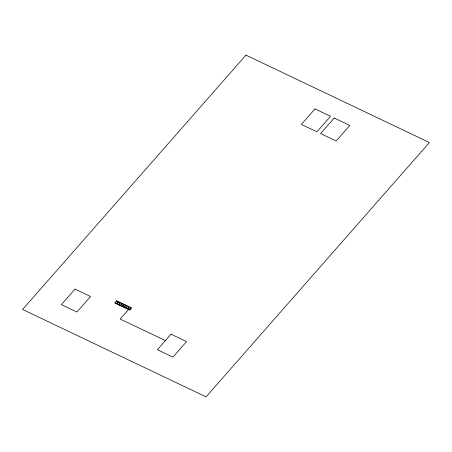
<?xml version="1.0" encoding="UTF-8"?>
<svg xmlns="http://www.w3.org/2000/svg" width="452" height="452" viewBox="0 0 452 452"><rect width="100%" height="100%" fill="white"/><g stroke="black" fill="none" stroke-linecap="round" stroke-linejoin="round"><path stroke-width="0.68" d="M129.312 308.58L120.142 319.022L165.398 340.582M124.888 306.433L125.114 306.224A1.203 0.864 -27.8 0 1 126.498 305.987A1.203 0.864 -27.8 0 1 126.769 307.015L126.379 307.456A1.203 0.864 -27.8 0 1 124.995 307.699A1.203 0.864 -27.8 0 1 124.724 306.671L125.029 306.14A1.203 0.864 -27.8 0 0 124.758 305.111A1.203 0.864 -27.8 0 0 123.373 305.349L123.147 305.558A1.203 0.864 -27.8 0 0 123.255 306.823A1.203 0.864 -27.8 0 0 124.865 306.371M117.836 302.546L117.667 302.783A1.203 0.864 -27.8 0 1 116.062 303.23A1.203 0.864 -27.8 0 1 115.955 301.964L116.175 301.761A1.203 0.864 -27.8 0 1 117.565 301.518A1.203 0.864 -27.8 0 1 117.836 302.546M117.695 302.846L117.531 303.077A1.203 0.864 -27.8 0 0 117.802 304.106A1.203 0.864 -27.8 0 0 119.187 303.868L119.577 303.428A1.203 0.864 -27.8 0 0 119.305 302.399A1.203 0.864 -27.8 0 0 117.921 302.637L117.695 302.846M123.164 305.241L122.995 305.479A1.203 0.864 -27.8 0 1 121.39 305.925A1.203 0.864 -27.8 0 1 121.283 304.659L121.503 304.45A1.203 0.864 -27.8 0 1 122.893 304.213A1.203 0.864 -27.8 0 1 123.164 305.241M130.357 308.829L130.193 309.066A1.203 0.864 -27.8 0 1 128.831 309.592L128.385 309.377A1.203 0.864 -27.8 0 1 128.475 308.253L128.701 308.044A1.203 0.864 -27.8 0 1 130.086 307.801A1.203 0.864 -27.8 0 1 130.357 308.829M245.944 55.121L22.6 309.473L206.055 396.879L429.4 142.527L245.944 55.121M75.021 289.099L61.393 304.62L76.942 312.027L90.569 296.512L75.021 289.099M116.769 300.733L114.757 303.021L129.713 310.145L131.724 307.857L116.769 300.733M314.999 108.892L301.371 124.407L316.925 131.814L330.548 116.3L314.999 108.892M334.209 118.04L320.581 133.56L336.135 140.967L349.758 125.453L334.209 118.04M171.014 334.186L157.386 349.707L172.935 357.114L186.563 341.599L171.014 334.186M120.113 305.1A1.203 0.864 -27.8 0 0 121.413 303.62A1.203 0.864 -27.8 0 0 119.475 303.75A1.203 0.864 -27.8 0 0 120.113 305.1M127.306 308.693A1.203 0.864 -27.8 0 0 128.611 307.207A1.203 0.864 -27.8 0 0 126.673 307.337A1.203 0.864 -27.8 0 0 127.306 308.693"/></g></svg>
